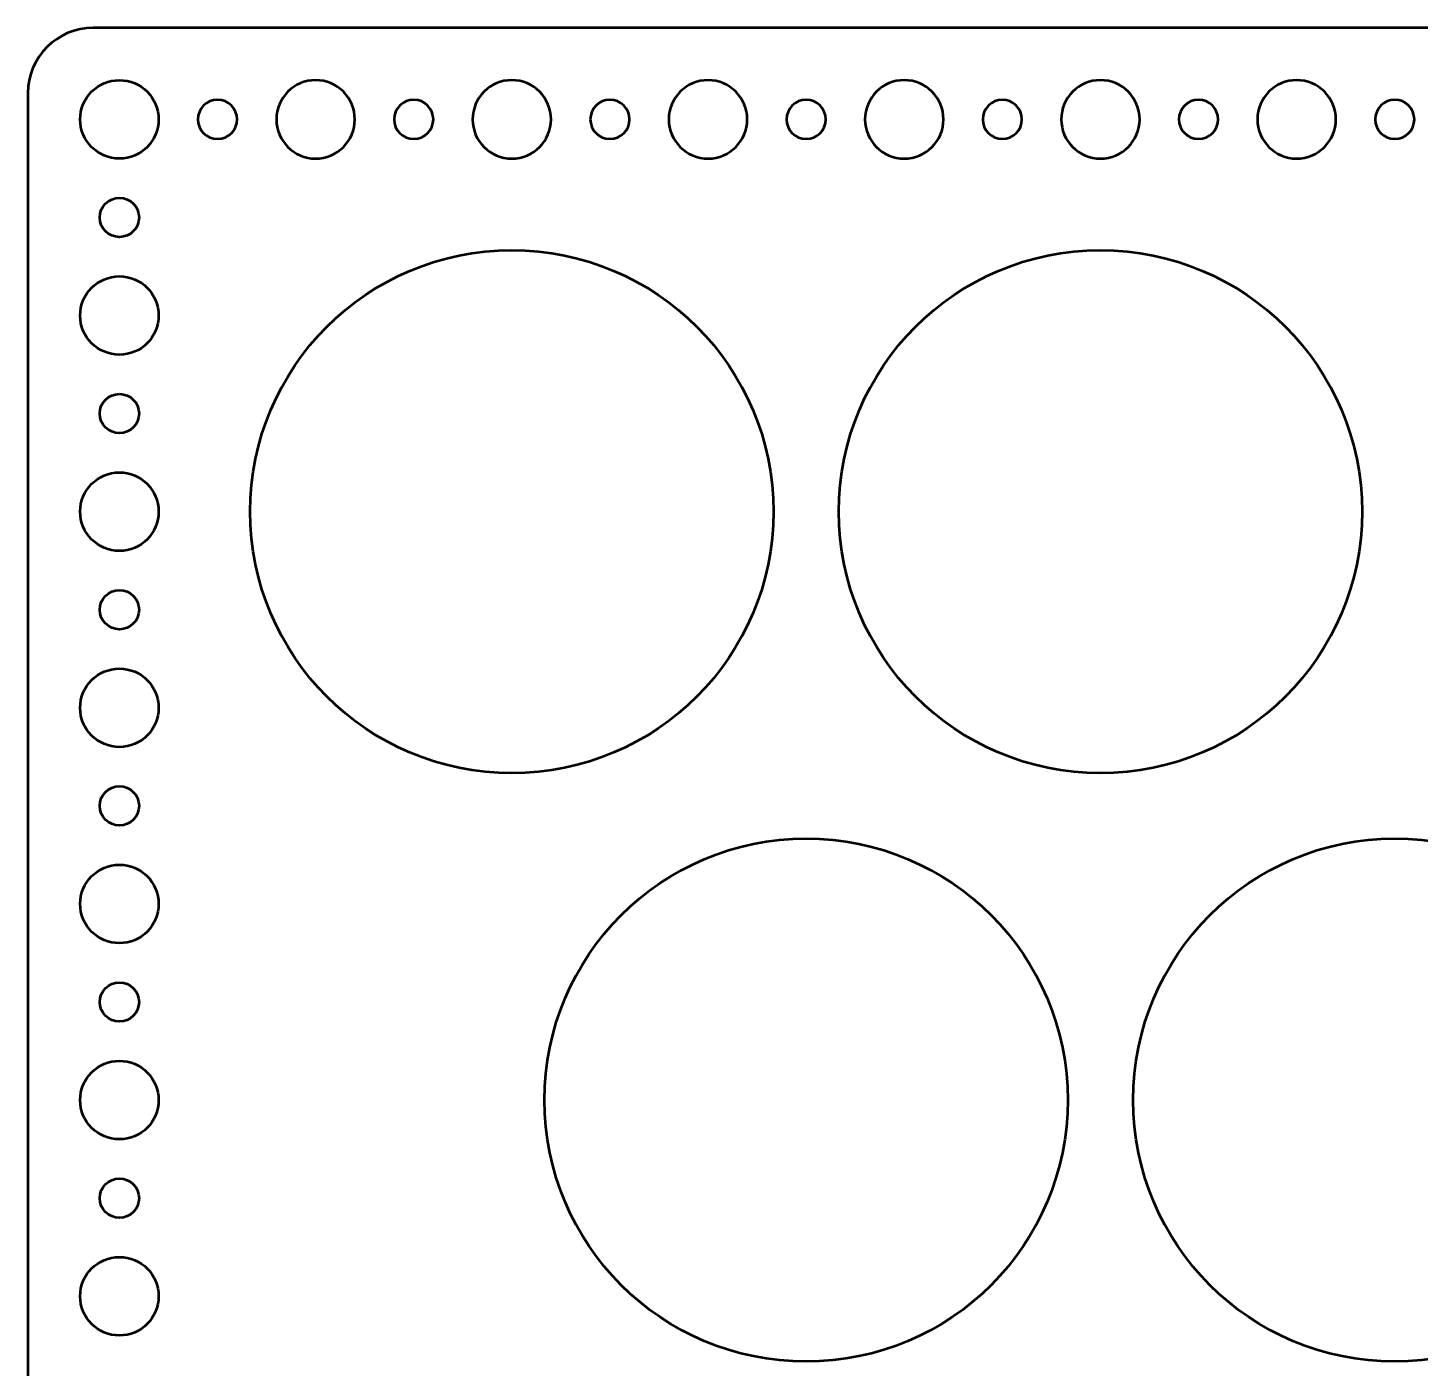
# Model space of a CAD drawing. Header units: centimetres. Extents: x -31.4 to 31.4, y -20.9 to 20.9.
# Drawn here: x 10.55 to 21.19, y 10.7 to 20.95 of the extents above; entities that cross this region are included whole.
import ezdxf

# ---------------------------------------------------------------- set-up
doc = ezdxf.new("R2010")
doc.units = ezdxf.units.CM
doc.header["$MEASUREMENT"] = 0
doc.layers.add('Layer 1', color=7, linetype='Continuous')

msp = doc.modelspace()

# ---------------------------------------------------------------- linework, layer by layer
at = {"layer": 'Layer 1', "lineweight": 53}
for centre, major_axis in [((11.25001, 20.24999), (0, 0.30001)), ((11.25, 19.5), (0, 0.15)), ((14.25005, 17.24995), (0, 2.00005)), ((18.75005, 17.24995), (0, 2.00005)), ((11.25001, 18.74999), (0, 0.30001)), ((11.25, 18), (0, 0.15)), ((11.25001, 17.24999), (0, 0.30001)), ((11.25, 16.5), (0, 0.15)), ((11.25001, 15.74999), (0, 0.30001)), ((11.25, 15), (0, 0.15)), ((16.50005, 12.74995), (0, 2.00005)), ((21.00005, 12.74995), (0, 2.00005)), ((11.25001, 14.24999), (0, 0.30001)), ((11.25, 13.5), (0, 0.15)), ((11.25001, 12.74999), (0, 0.30001)), ((11.25, 12), (0, 0.15)), ((11.25001, 11.24999), (0, 0.30001))]:
    msp.add_ellipse(centre, major_axis=major_axis, ratio=1, dxfattribs=at)
for points, knots in [([(10.55, 0.55), (10.55, 0.55), (10.55, 20.45), (10.55, 20.45), (10.55, 20.45), (10.55, 20.72614), (10.77386, 20.95), (11.05, 20.95), (11.05, 20.95), (11.05, 20.95), (30.95, 20.95), (30.95, 20.95), (30.95, 20.95), (31.22614, 20.95), (31.45, 20.72614), (31.45, 20.45), (31.45, 20.45), (31.45, 20.45), (31.45, 0.55), (31.45, 0.55), (31.45, 0.55), (31.45, 0.27386), (31.22614, 0.05), (30.95, 0.05), (30.95, 0.05), (30.95, 0.05), (11.05, 0.05), (11.05, 0.05), (11.05, 0.05), (10.77386, 0.05), (10.55, 0.27386), (10.55, 0.55)], [0, 0, 0, 0, 0.11111111, 0.11111111, 0.11111111, 0.11111111, 0.22222222, 0.22222222, 0.22222222, 0.22222222, 0.33333333, 0.33333333, 0.33333333, 0.33333333, 0.44444444, 0.44444444, 0.44444444, 0.44444444, 0.55555556, 0.55555556, 0.55555556, 0.55555556, 0.66666667, 0.66666667, 0.66666667, 0.66666667, 0.77777778, 0.77777778, 0.77777778, 0.77777778, 1, 1, 1, 1]), ([(12.45, 20.25), (12.45, 20.41569), (12.58431, 20.55), (12.75, 20.55), (12.75, 20.55), (12.91569, 20.55), (13.05, 20.41569), (13.05, 20.25), (13.05, 20.25), (13.05, 20.08431), (12.91569, 19.95), (12.75, 19.95), (12.75, 19.95), (12.58431, 19.95), (12.45, 20.08431), (12.45, 20.25)], [0, 0, 0, 0, 0.2, 0.2, 0.2, 0.2, 0.4, 0.4, 0.4, 0.4, 0.6, 0.6, 0.6, 0.6, 1, 1, 1, 1]), ([(13.95, 20.25), (13.95, 20.41569), (14.08431, 20.55), (14.25, 20.55), (14.25, 20.55), (14.41569, 20.55), (14.55, 20.41569), (14.55, 20.25), (14.55, 20.25), (14.55, 20.08431), (14.41569, 19.95), (14.25, 19.95), (14.25, 19.95), (14.08431, 19.95), (13.95, 20.08431), (13.95, 20.25)], [0, 0, 0, 0, 0.2, 0.2, 0.2, 0.2, 0.4, 0.4, 0.4, 0.4, 0.6, 0.6, 0.6, 0.6, 1, 1, 1, 1]), ([(15.45, 20.25), (15.45, 20.41569), (15.58431, 20.55), (15.75, 20.55), (15.75, 20.55), (15.91569, 20.55), (16.05, 20.41569), (16.05, 20.25), (16.05, 20.25), (16.05, 20.08431), (15.91569, 19.95), (15.75, 19.95), (15.75, 19.95), (15.58431, 19.95), (15.45, 20.08431), (15.45, 20.25)], [0, 0, 0, 0, 0.2, 0.2, 0.2, 0.2, 0.4, 0.4, 0.4, 0.4, 0.6, 0.6, 0.6, 0.6, 1, 1, 1, 1]), ([(16.95, 20.25), (16.95, 20.41569), (17.08431, 20.55), (17.25, 20.55), (17.25, 20.55), (17.41569, 20.55), (17.55, 20.41569), (17.55, 20.25), (17.55, 20.25), (17.55, 20.08431), (17.41569, 19.95), (17.25, 19.95), (17.25, 19.95), (17.08431, 19.95), (16.95, 20.08431), (16.95, 20.25)], [0, 0, 0, 0, 0.2, 0.2, 0.2, 0.2, 0.4, 0.4, 0.4, 0.4, 0.6, 0.6, 0.6, 0.6, 1, 1, 1, 1]), ([(18.45, 20.25), (18.45, 20.41569), (18.58431, 20.55), (18.75, 20.55), (18.75, 20.55), (18.91569, 20.55), (19.05, 20.41569), (19.05, 20.25), (19.05, 20.25), (19.05, 20.08431), (18.91569, 19.95), (18.75, 19.95), (18.75, 19.95), (18.58431, 19.95), (18.45, 20.08431), (18.45, 20.25)], [0, 0, 0, 0, 0.2, 0.2, 0.2, 0.2, 0.4, 0.4, 0.4, 0.4, 0.6, 0.6, 0.6, 0.6, 1, 1, 1, 1]), ([(19.95, 20.25), (19.95, 20.41569), (20.08431, 20.55), (20.25, 20.55), (20.25, 20.55), (20.41569, 20.55), (20.55, 20.41569), (20.55, 20.25), (20.55, 20.25), (20.55, 20.08431), (20.41569, 19.95), (20.25, 19.95), (20.25, 19.95), (20.08431, 19.95), (19.95, 20.08431), (19.95, 20.25)], [0, 0, 0, 0, 0.2, 0.2, 0.2, 0.2, 0.4, 0.4, 0.4, 0.4, 0.6, 0.6, 0.6, 0.6, 1, 1, 1, 1]), ([(11.85, 20.25), (11.85, 20.33284), (11.91716, 20.4), (12, 20.4), (12, 20.4), (12.08284, 20.4), (12.15, 20.33284), (12.15, 20.25), (12.15, 20.25), (12.15, 20.16716), (12.08284, 20.1), (12, 20.1), (12, 20.1), (11.91716, 20.1), (11.85, 20.16716), (11.85, 20.25)], [0, 0, 0, 0, 0.2, 0.2, 0.2, 0.2, 0.4, 0.4, 0.4, 0.4, 0.6, 0.6, 0.6, 0.6, 1, 1, 1, 1]), ([(13.35, 20.25), (13.35, 20.33284), (13.41716, 20.4), (13.5, 20.4), (13.5, 20.4), (13.58284, 20.4), (13.65, 20.33284), (13.65, 20.25), (13.65, 20.25), (13.65, 20.16716), (13.58284, 20.1), (13.5, 20.1), (13.5, 20.1), (13.41716, 20.1), (13.35, 20.16716), (13.35, 20.25)], [0, 0, 0, 0, 0.2, 0.2, 0.2, 0.2, 0.4, 0.4, 0.4, 0.4, 0.6, 0.6, 0.6, 0.6, 1, 1, 1, 1]), ([(14.85, 20.25), (14.85, 20.33284), (14.91716, 20.4), (15, 20.4), (15, 20.4), (15.08284, 20.4), (15.15, 20.33284), (15.15, 20.25), (15.15, 20.25), (15.15, 20.16716), (15.08284, 20.1), (15, 20.1), (15, 20.1), (14.91716, 20.1), (14.85, 20.16716), (14.85, 20.25)], [0, 0, 0, 0, 0.2, 0.2, 0.2, 0.2, 0.4, 0.4, 0.4, 0.4, 0.6, 0.6, 0.6, 0.6, 1, 1, 1, 1]), ([(16.35, 20.25), (16.35, 20.33284), (16.41716, 20.4), (16.5, 20.4), (16.5, 20.4), (16.58284, 20.4), (16.65, 20.33284), (16.65, 20.25), (16.65, 20.25), (16.65, 20.16716), (16.58284, 20.1), (16.5, 20.1), (16.5, 20.1), (16.41716, 20.1), (16.35, 20.16716), (16.35, 20.25)], [0, 0, 0, 0, 0.2, 0.2, 0.2, 0.2, 0.4, 0.4, 0.4, 0.4, 0.6, 0.6, 0.6, 0.6, 1, 1, 1, 1]), ([(17.85, 20.25), (17.85, 20.33284), (17.91716, 20.4), (18, 20.4), (18, 20.4), (18.08284, 20.4), (18.15, 20.33284), (18.15, 20.25), (18.15, 20.25), (18.15, 20.16716), (18.08284, 20.1), (18, 20.1), (18, 20.1), (17.91716, 20.1), (17.85, 20.16716), (17.85, 20.25)], [0, 0, 0, 0, 0.2, 0.2, 0.2, 0.2, 0.4, 0.4, 0.4, 0.4, 0.6, 0.6, 0.6, 0.6, 1, 1, 1, 1]), ([(19.35, 20.25), (19.35, 20.33284), (19.41716, 20.4), (19.5, 20.4), (19.5, 20.4), (19.58284, 20.4), (19.65, 20.33284), (19.65, 20.25), (19.65, 20.25), (19.65, 20.16716), (19.58284, 20.1), (19.5, 20.1), (19.5, 20.1), (19.41716, 20.1), (19.35, 20.16716), (19.35, 20.25)], [0, 0, 0, 0, 0.2, 0.2, 0.2, 0.2, 0.4, 0.4, 0.4, 0.4, 0.6, 0.6, 0.6, 0.6, 1, 1, 1, 1]), ([(20.85, 20.25), (20.85, 20.33284), (20.91716, 20.4), (21, 20.4), (21, 20.4), (21.08284, 20.4), (21.15, 20.33284), (21.15, 20.25), (21.15, 20.25), (21.15, 20.16716), (21.08284, 20.1), (21, 20.1), (21, 20.1), (20.91716, 20.1), (20.85, 20.16716), (20.85, 20.25)], [0, 0, 0, 0, 0.2, 0.2, 0.2, 0.2, 0.4, 0.4, 0.4, 0.4, 0.6, 0.6, 0.6, 0.6, 1, 1, 1, 1])]:
    msp.add_open_spline(points, degree=3, knots=knots, dxfattribs=at)

doc.saveas('drawing.dxf')
